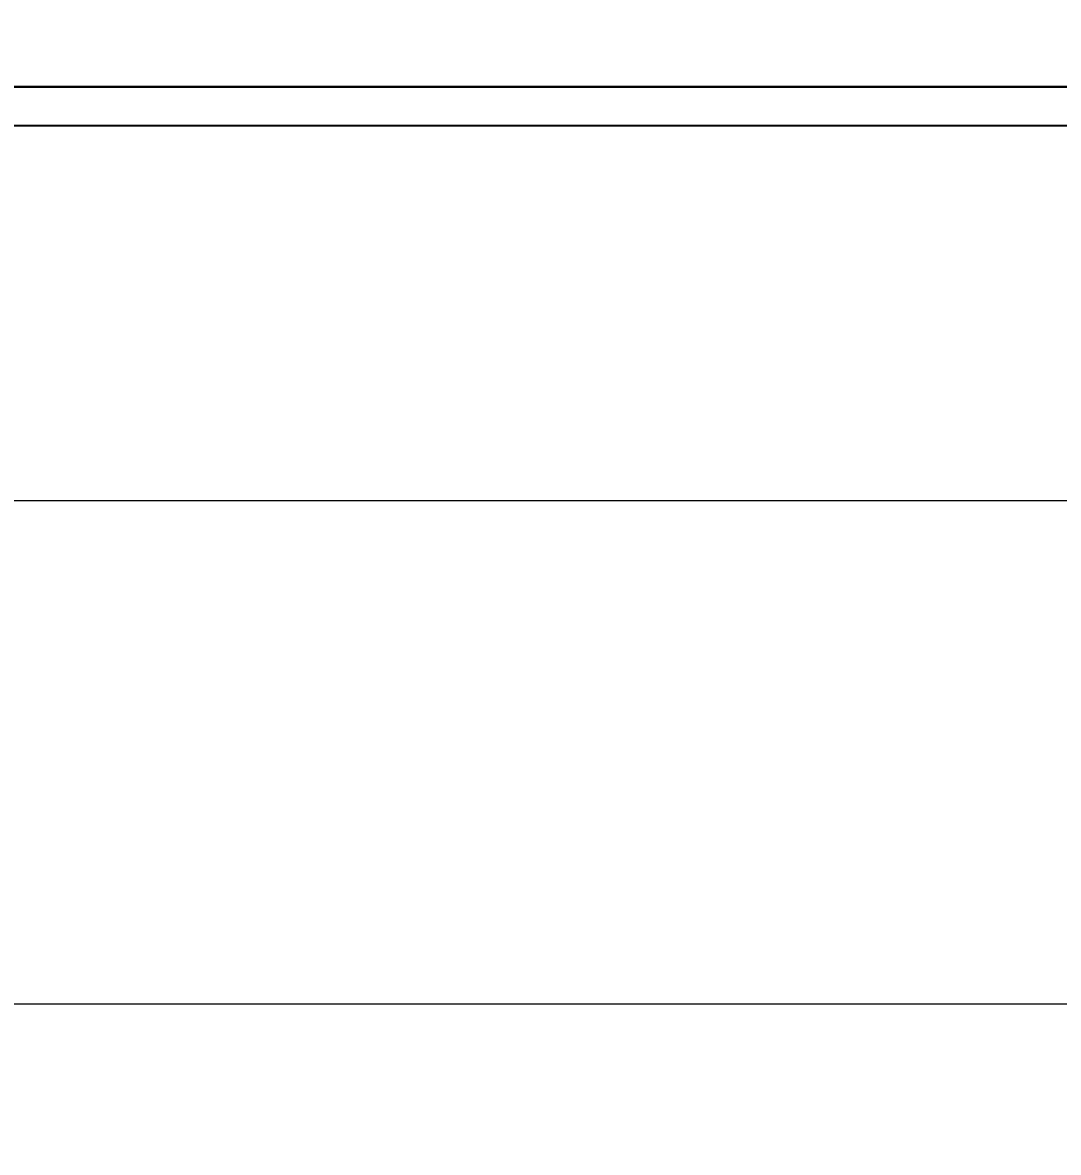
# Model space of a CAD drawing. Extents: x 16296660632 to 16296668616, y -37409619871 to -37409616241.
# Drawn here: x 16296666272.4 to 16296666353, y -37409617714.1 to -37409617626.3 of the extents above; entities that cross this region are included whole.
import ezdxf

# ---------------------------------------------------------------- set-up
doc = ezdxf.new("R2010")
doc.units = 0
doc.header["$LTSCALE"] = 10
doc.header["$MEASUREMENT"] = 0
doc.header["$PDMODE"] = 3
doc.header["$PDSIZE"] = -10
doc.layers.get('0').update_dxf_attribs({"linetype": 'CONTINUOUS'})
doc.layers.get('DEFPOINTS').update_dxf_attribs({"linetype": 'CONTINUOUS'})
doc.styles.get("Standard").update_dxf_attribs({"font": 'SYMBOL'})
doc.dimstyles.new('100hyun', dxfattribs={"dimtxt": 30, "dimasz": 20, "dimexe": 2, "dimexo": 10, "dimgap": 10, "dimtad": 1, "dimdec": 0, "dimrnd": 5, "dimtxsty": 'Standard', "dimcen": 2.5, "dimclrd": 5, "dimclre": 5, "dimadec": 0, "dimazin": 0, "dimtfac": 1, "dimtdec": 0, "dimtmove": 0, "dimatfit": 3, "dimfxl": 1.25, "dimlwd": 15, "dimlwe": 15, "dimarcsym": 0})

# ---------------------------------------------------------------- blocks, each defined once
blk = doc.blocks.new('*D15')
at = {"color": 5, "lineweight": 15, "transparency": 16777216}
for p, q in [((16296666322.53291, -37409617342.59803), (16296666754.99883, -37409617342.59803)), ((16296666752.99883, -37409617362.59803), (16296666752.99883, -37409618127.84608)), ((16296666742.99883, -37409618147.84608), (16296666750.99883, -37409618147.84608))]:
    blk.add_line(p, q, dxfattribs=at)
at = {"color": 5, "transparency": 16777216}
for points in [[(16296666749.6655, -37409617362.59803), (16296666756.33216, -37409617362.59803), (16296666752.99883, -37409617342.59803)], [(16296666749.6655, -37409618127.84608), (16296666756.33216, -37409618127.84608), (16296666752.99883, -37409618147.84608)]]:
    blk.add_solid(points, dxfattribs=at)
at = {"layer": 'DEFPOINTS', "color": 0, "transparency": 16777216}
for p in [(16296666312.53291, -37409617342.59803), (16296666752.99883, -37409618147.84608), (16296666752.99883, -37409618147.84608)]:
    blk.add_point(p, dxfattribs=at)
at = {"color": 0, "lineweight": 0, "transparency": 16777216, "insert": (16296666723.12759, -37409617745.22206), "char_height": 30, "attachment_point": 5, "rotation": 90}
blk.add_mtext('{\\f나눔고딕|b0|i0|c129|p50;805 이상}', dxfattribs=at)

msp = doc.modelspace()

# ---------------------------------------------------------------- linework, layer by layer
at = {"linetype": 'Continuous'}
for p, q in [((16296666429.93309, -37409617631.262497), (16296666195.131769, -37409617631.262497)), ((16296666195.131769, -37409617634.251938), (16296666429.93309, -37409617634.251938))]:
    msp.add_line(p, q, dxfattribs=at)
at = {"lineweight": 0}
msp.add_lwpolyline([(16296666261.899929, -37409617663.433434), (16296666363.16493, -37409617663.433434), (16296666363.16493, -37409617702.592133), (16296666261.899929, -37409617702.592133)], close=True, dxfattribs=at)
at = {"linetype": 'Continuous', "start_tangent": (1, 0), "end_tangent": (1, 0.000000011)}
msp.add_spline([(16296666195.131769, -37409617631.262497), (16296666212.582529, -37409617631.262497), (16296666230.02635, -37409617631.262497), (16296666247.02483, -37409617631.262497), (16296666263.386499, -37409617631.262497), (16296666284.271799, -37409617631.262497), (16296666301.19467, -37409617631.262497), (16296666314.338449, -37409617631.262497), (16296666328.312429, -37409617631.262497), (16296666339.9233, -37409617631.262497), (16296666350.03628, -37409617631.262497), (16296666362.047319, -37409617631.262497), (16296666371.307261, -37409617631.262497), (16296666378.584089, -37409617631.262497), (16296666384.42128, -37409617631.262497), (16296666389.2019, -37409617631.262497), (16296666393.202881, -37409617631.262497), (16296666397.83289, -37409617631.262497), (16296666402.51284, -37409617631.262497), (16296666406.919451, -37409617631.262497), (16296666410.815741, -37409617631.262497)], degree=3, dxfattribs=at)

# ---------------------------------------------------------------- dimensions: what is measured, and where the dimension line sits
at = {"lineweight": 0}
dim = msp.add_linear_dim(base=(16296666752.998831, -37409618147.846077), p1=(16296666312.532909, -37409617342.59803), p2=(16296666752.998831, -37409618147.846077), angle=90, text='{\\f나눔고딕|b0|i0|c129|p50;805 이상}', dimstyle='100hyun', dxfattribs=at)
dim.commit()
dim.dimension.update_dxf_attribs({"geometry": '*D15', "text_midpoint": (16296666723.12759, -37409617745.222061)})

doc.saveas('drawing.dxf')
